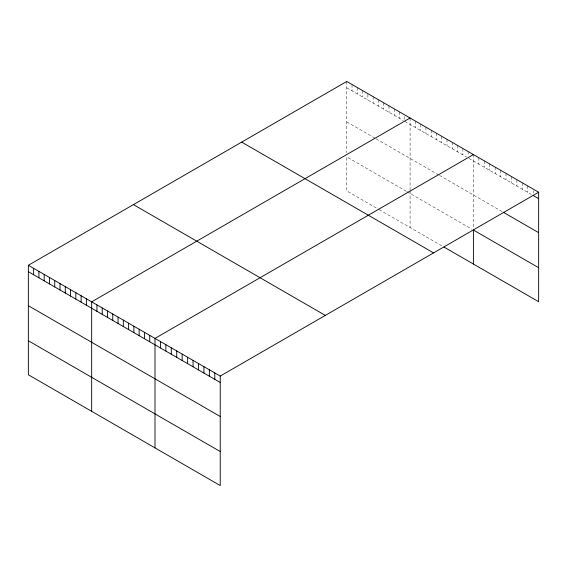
<?xml version="1.0" encoding="UTF-8"?>
<svg xmlns="http://www.w3.org/2000/svg" width="567" height="567" viewBox="0 0 567 567"><rect width="100%" height="100%" fill="white"/><g stroke="black" fill="none" stroke-linecap="round" stroke-linejoin="round"><path stroke-width="0.43" stroke-dasharray="2.83 2.13" d="M346.763 87.864L403.3 120.509M404.81 121.381L466.627 157.066M468.888 158.37L531.853 194.729M346.763 121.877L375.411 138.419M376.162 138.851L438.73 174.976M439.489 175.409L502.631 211.867M406.319 191.306L346.763 156.917L346.763 190.93L378.423 209.209M407.071 191.738L471.9 229.167M379.181 209.648L441.75 245.773M533.214 190.696L533.214 193.106M527.778 185.955L527.778 192.376M522.342 182.815L522.342 189.236M516.906 179.675L516.906 186.096M511.469 176.543L511.469 182.957M506.026 173.403L506.026 179.817M500.59 170.263L500.59 176.677M495.154 167.123L495.154 173.537M489.718 163.983L489.718 170.405M484.282 160.844L484.282 167.265M478.846 157.704L478.846 164.125M473.41 154.564L473.41 228.366M468.129 151.524L468.129 155.528M462.856 148.476L462.856 154.89M457.576 145.428L457.576 151.843M452.303 142.381L452.303 148.802M447.023 139.333L447.023 145.754M441.75 136.286L441.75 142.707M436.47 133.238L436.47 139.659M431.196 130.197L431.196 136.612M425.916 127.15L425.916 133.564M420.643 124.102L420.643 130.516M415.363 121.055L415.363 127.476M410.09 118.007L410.09 190.143M410.09 190.98L410.09 227.487M404.81 116.568L404.81 119.772M399.529 111.912L399.529 118.333M394.256 108.871L394.256 115.285M388.976 105.823L388.976 112.238M383.703 102.776L383.703 109.19M378.423 99.728L378.423 106.149M373.15 96.681L373.15 103.102M367.87 94.441L367.87 100.054M362.596 90.592L362.596 97.007M357.316 87.545L357.316 93.959M352.043 84.497L352.043 90.911M346.763 81.45L346.763 152.75"/><path stroke-width="0.85" d="M28.35 265.285L220.237 376.07L220.237 485.55L28.35 374.766L28.35 265.285L346.763 81.45L538.65 192.234L538.65 301.715L444.011 247.077M410.09 118.007L91.67 301.842L91.67 411.323M473.41 154.564L154.997 338.4L154.997 447.887M220.237 376.07L538.65 192.234M533.214 195.516L538.65 198.648M503.312 212.264L538.65 232.661M538.65 267.702L473.41 230.039L473.41 264.052M241.691 142.111L433.571 252.896M133.429 204.616L325.309 315.401M28.35 271.699L220.237 382.484M28.35 305.712L220.237 416.497M28.35 340.753L220.237 451.538M214.801 372.93L214.801 379.344M209.365 369.79L209.365 376.212M203.929 366.651L203.929 373.072M198.485 363.511L198.485 369.932M193.049 360.371L193.049 366.792M187.613 357.238L187.613 363.653M182.177 354.099L182.177 360.513M176.741 350.959L176.741 357.373M171.305 347.819L171.305 354.233M165.869 344.679L165.869 351.101M160.433 341.54L160.433 347.961M149.716 335.352L149.716 341.773M144.443 332.312L144.443 338.726M139.163 329.264L139.163 335.678M133.89 326.216L133.89 332.631M128.61 323.169L128.61 329.59M123.337 320.121L123.337 326.542M118.056 317.073L118.056 323.495M112.776 314.026L112.776 320.447M107.503 310.985L107.503 317.4M102.223 307.938L102.223 314.352M96.95 304.89L96.95 311.304M86.397 298.795L86.397 305.216M81.116 295.747L81.116 302.168M75.843 292.7L75.843 299.121M70.563 289.659L70.563 296.073M65.29 286.611L65.29 293.026M60.01 283.564L60.01 289.978M54.737 280.516L54.737 286.937M49.457 277.469L49.457 283.89M44.183 274.421L44.183 280.842M38.903 271.38L38.903 277.795M33.63 268.333L33.63 274.747"/></g></svg>
